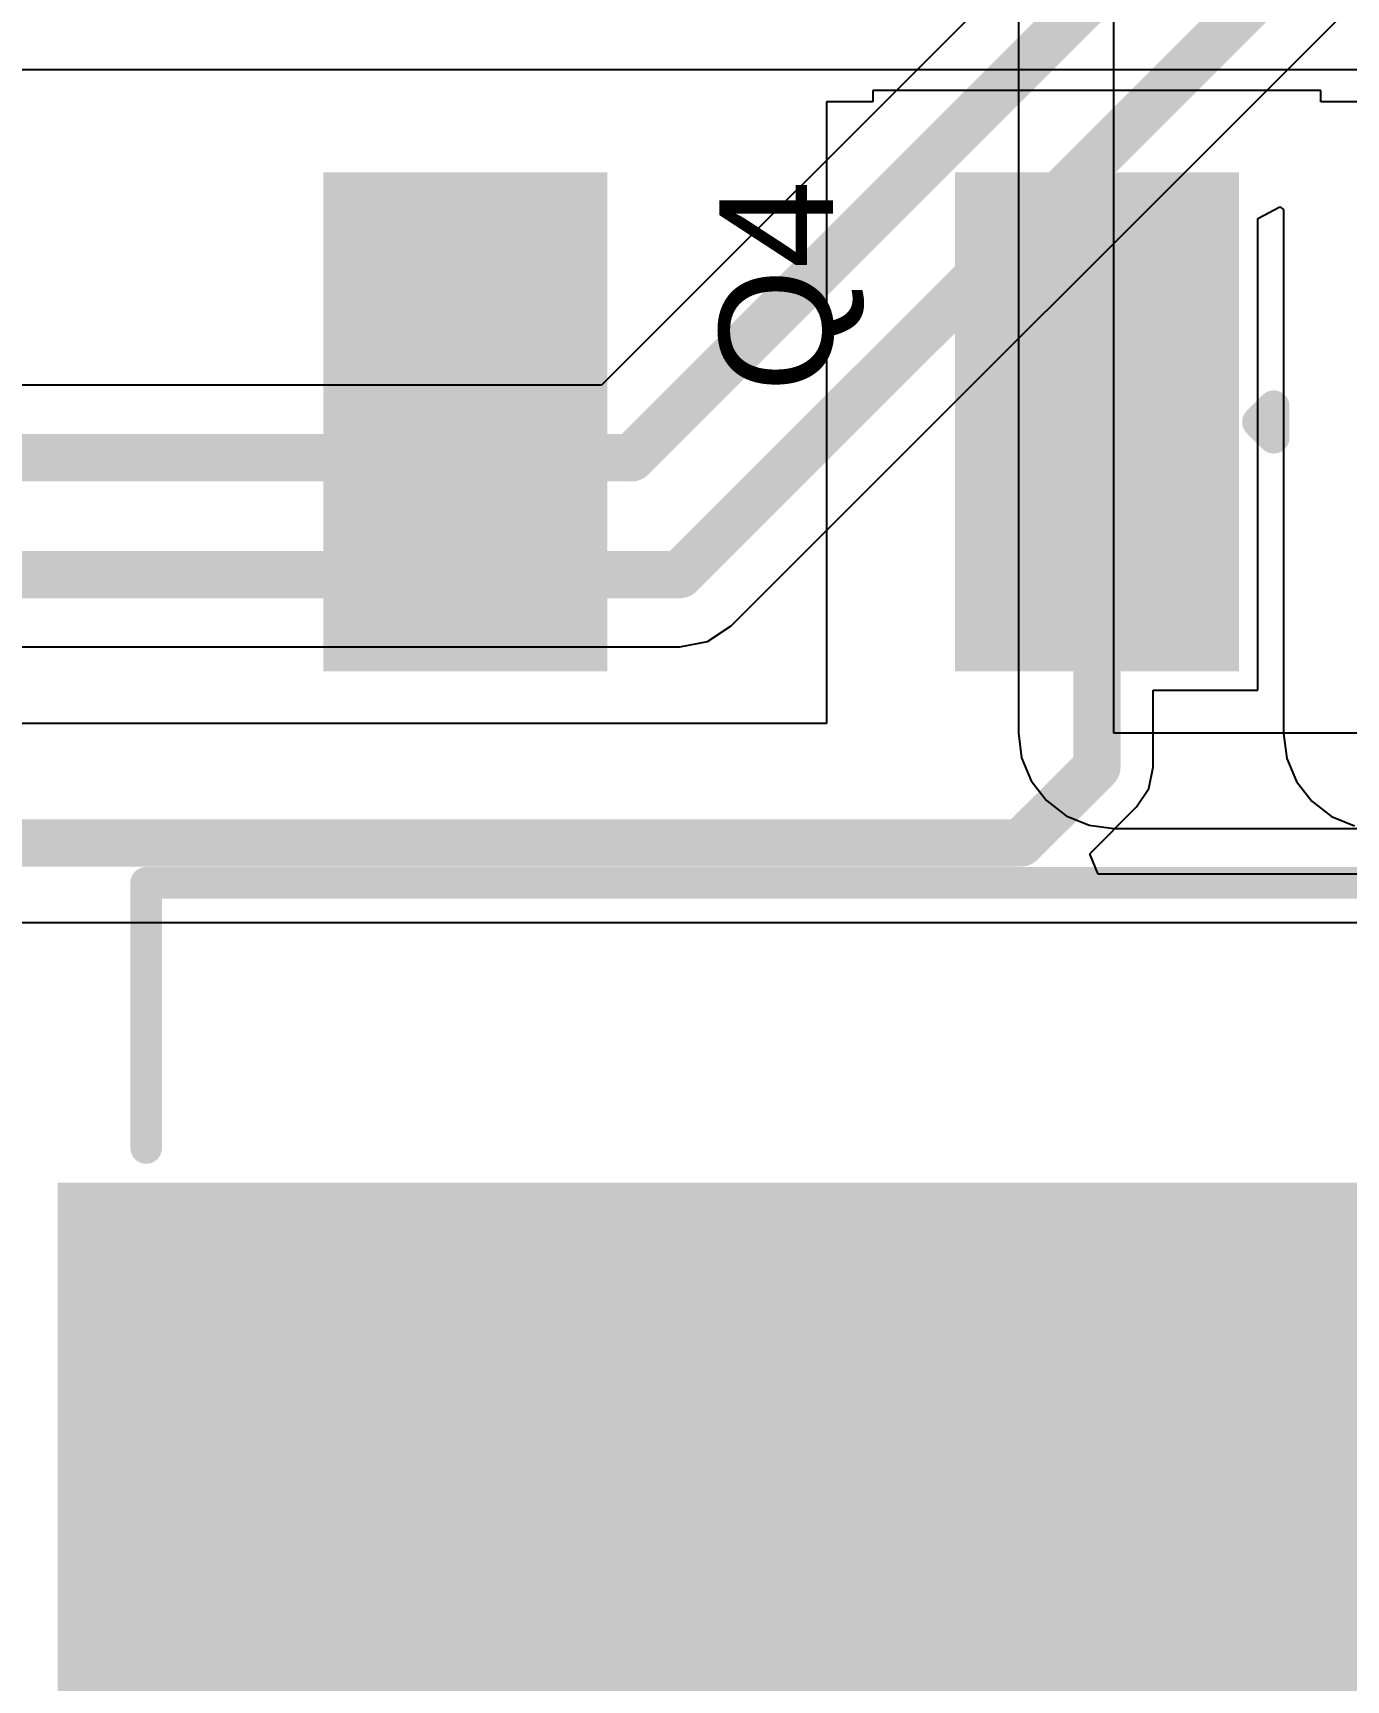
# Model space of a CAD drawing. Header units: inches. Extents: x 0 to 5379, y 0 to 5429.
# Drawn here: x 97.5 to 108.06, y 50.29 to 63.55 of the extents above; entities that cross this region are included whole.
import ezdxf

# ---------------------------------------------------------------- set-up
doc = ezdxf.new("R2010")
doc.units = ezdxf.units.IN
for name, color, linetype in [('Bottom Layer', 5, 'Continuous'), ('PWR', 156, 'Continuous'), ('SIG 01', 90, 'Continuous'), ('Top Layer', 1, 'Continuous'), ('Top Overlay', 2, 'Continuous'), ('Top Paste', 8, 'Continuous'), ('Top Solder', 216, 'Continuous')]:
    doc.layers.add(name, color=color, linetype=linetype)
doc.styles.add('Arial', font='', dxfattribs={"height": 0.2})
doc.styles.get('Arial').set_extended_font_data('Arial')

# ---------------------------------------------------------------- blocks, each defined once
blk = doc.blocks.new('TO_263_50')
at = {"layer": 'Top Layer'}
for points in [[(-5.715, 9.78), (5.715, 9.78), (5.715, 0.89), (-5.715, 0.89)], [(-3.58, -3.43), (-1.5, -3.43), (-1.5, -7.24), (-3.58, -7.24)], [(1.5, -3.43), (3.58, -3.43), (3.58, -7.24), (1.5, -7.24)]]:
    blk.add_hatch(color=1, dxfattribs=at).paths.add_polyline_path(points)
at = {"layer": 'Top Paste'}
for points in [[(-5.715, 9.78), (5.715, 9.78), (5.715, 0.89), (-5.715, 0.89)], [(-3.58, -3.43), (-1.5, -3.43), (-1.5, -7.24), (-3.58, -7.24)], [(1.5, -3.43), (3.58, -3.43), (3.58, -7.24), (1.5, -7.24)]]:
    blk.add_hatch(color=8, dxfattribs=at).paths.add_polyline_path(points)
at = {"layer": 'Top Solder'}
for points in [[(-5.817, 9.882), (5.817, 9.882), (5.817, 0.788), (-5.817, 0.788)], [(-3.682, -3.328), (-1.398, -3.328), (-1.398, -7.342), (-3.682, -7.342)], [(1.398, -3.328), (3.682, -3.328), (3.682, -7.342), (1.398, -7.342)]]:
    blk.add_hatch(color=216, dxfattribs=at).paths.add_polyline_path(points)
at = {"layer": 'Top Overlay'}
for points in [[(5.105, 0.508, 0.254, 0.254, 0), (5.105, -1.626, 0.254, 0.254, 0)], [(5.105, -1.626, 0.254, 0.254, 0), (-5.207, -1.626, 0.254, 0.254, 0)], [(-3.835, -5.334, 0.254, 0.254, 0), (-3.962, -5.207, 0.254, 0.254, 0)], [(-3.962, -5.207, 0.254, 0.254, 0), (-3.962, -5.461, 0.254, 0.254, 0)], [(-3.835, -5.334, 0.254, 0.254, 0), (-3.962, -5.461, 0.254, 0.254, 0)]]:
    blk.add_lwpolyline(points, format="xyseb", dxfattribs=at)
for points in [[(5.042, 0.508, 0.127, 0.127, 1), (5.169, 0.508, 0.127, 0.127, 1)], [(5.042, -1.626, 0.127, 0.127, 1), (5.169, -1.626, 0.127, 0.127, 1)], [(5.042, -1.626, 0.127, 0.127, 1), (5.169, -1.626, 0.127, 0.127, 1)], [(-4.026, -5.207, 0.127, 0.127, 1), (-3.899, -5.207, 0.127, 0.127, 1)], [(-4.026, -5.207, 0.127, 0.127, 1), (-3.899, -5.207, 0.127, 0.127, 1)], [(-3.899, -5.334, 0.127, 0.127, 1), (-3.772, -5.334, 0.127, 0.127, 1)], [(-3.899, -5.334, 0.127, 0.127, 1), (-3.772, -5.334, 0.127, 0.127, 1)], [(-4.026, -5.461, 0.127, 0.127, 1), (-3.899, -5.461, 0.127, 0.127, 1)], [(-4.026, -5.461, 0.127, 0.127, 1), (-3.899, -5.461, 0.127, 0.127, 1)]]:
    blk.add_lwpolyline(points, format="xyseb", close=True, dxfattribs=at)

msp = doc.modelspace()

# ---------------------------------------------------------------- linework, layer by layer
at = {"layer": 'Bottom Layer'}
for p, q in [((105.429, 77.546), (105.429, 57.912)), ((106.197, 57.912), (106.197, 77.546)), ((105.429, 57.912), (105.455, 57.713)), ((130.342, 57.912), (106.197, 57.912)), ((105.455, 57.713), (105.532, 57.528)), ((105.532, 57.528), (105.654, 57.369)), ((105.654, 57.369), (105.813, 57.246)), ((105.813, 57.246), (105.998, 57.17)), ((105.998, 57.17), (106.197, 57.143)), ((106.197, 57.143), (130.342, 57.143))]:
    msp.add_line(p, q, dxfattribs=at)
at = {"layer": 'PWR'}
msp.add_line((91.505, 63.251), (108.427, 63.251), dxfattribs=at)
at = {"layer": 'SIG 01'}
for p, q in [((110.737, 69.371), (102.075, 60.71)), ((103.118, 58.775), (108.538, 64.195)), ((102.075, 60.71), (91.533, 60.71)), ((102.929, 58.649), (103.118, 58.775)), ((82.849, 58.605), (102.706, 58.605)), ((102.706, 58.605), (102.929, 58.649))]:
    msp.add_line(p, q, dxfattribs=at)
for points in [[(102.317, 60.127, 0.381, 0.381, 0), (111.319, 69.13, 0.381, 0.381, 0)], [(102.706, 59.187, 0.381, 0.381, 0), (112.259, 68.741, 0.381, 0.381, 0)], [(83.239, 60.127, 0.381, 0.381, 0), (102.317, 60.127, 0.381, 0.381, 0)], [(82.849, 59.187, 0.381, 0.381, 0), (102.706, 59.187, 0.381, 0.381, 0)]]:
    msp.add_lwpolyline(points, format="xyseb", dxfattribs=at)
for points in [[(102.221, 60.127, 0.191, 0.191, 1), (102.412, 60.127, 0.191, 0.191, 1)], [(102.221, 60.127, 0.191, 0.191, 1), (102.412, 60.127, 0.191, 0.191, 1)], [(102.611, 59.187, 0.191, 0.191, 1), (102.801, 59.187, 0.191, 0.191, 1)], [(102.611, 59.187, 0.191, 0.191, 1), (102.801, 59.187, 0.191, 0.191, 1)]]:
    msp.add_lwpolyline(points, format="xyseb", close=True, dxfattribs=at)
at = {"layer": 'Top Layer'}
for p, q in [((104.258, 62.992), (103.886, 62.992)), ((103.886, 62.992), (103.886, 57.988)), ((107.862, 63.083), (104.258, 63.083)), ((104.258, 63.083), (104.258, 62.992)), ((107.862, 62.992), (107.862, 63.083)), ((108.331, 62.992), (107.862, 62.992)), ((107.354, 62.053), (107.531, 62.146)), ((107.354, 58.257), (107.354, 62.053)), ((107.531, 62.146), (107.562, 62.125)), ((107.562, 62.125), (107.562, 57.907)), ((106.513, 57.638), (106.513, 58.257)), ((106.513, 58.257), (107.354, 58.257)), ((103.886, 57.988), (95.552, 57.988)), ((107.562, 57.907), (107.589, 57.708)), ((107.589, 57.708), (107.665, 57.523)), ((106.478, 57.465), (106.513, 57.638)), ((107.665, 57.523), (107.788, 57.363)), ((106.38, 57.318), (106.478, 57.465)), ((106.003, 56.941), (106.38, 57.318)), ((106.38, 57.318), (106.38, 57.318)), ((107.788, 57.363), (107.947, 57.241)), ((107.947, 57.241), (108.132, 57.164)), ((106.071, 56.776), (106.003, 56.941)), ((109.235, 56.776), (106.071, 56.776)), ((93.57, 56.388), (109.235, 56.388))]:
    msp.add_line(p, q, dxfattribs=at)
for points in [[(106.06, 57.638, 0.381, 0.381, 0), (106.06, 60.416, 0.381, 0.381, 0)], [(105.449, 57.028, 0.381, 0.381, 0), (106.06, 57.638, 0.381, 0.381, 0)], [(94.18, 57.028, 0.381, 0.381, 0), (105.449, 57.028, 0.381, 0.381, 0)]]:
    msp.add_lwpolyline(points, format="xyseb", dxfattribs=at)
for points in [[(105.964, 60.416, 0.191, 0.191, 1), (106.155, 60.416, 0.191, 0.191, 1)], [(105.964, 57.638, 0.191, 0.191, 1), (106.155, 57.638, 0.191, 0.191, 1)], [(105.964, 57.638, 0.191, 0.191, 1), (106.155, 57.638, 0.191, 0.191, 1)], [(105.354, 57.028, 0.191, 0.191, 1), (105.544, 57.028, 0.191, 0.191, 1)], [(105.354, 57.028, 0.191, 0.191, 1), (105.544, 57.028, 0.191, 0.191, 1)]]:
    msp.add_lwpolyline(points, format="xyseb", close=True, dxfattribs=at)

# ---------------------------------------------------------------- block references
at = {"rotation": 180}
msp.add_blockref('TO_263_50', (103.52, 55.081), dxfattribs=at)

# ---------------------------------------------------------------- texts
at = {"layer": 'Top Overlay', "style": 'Arial'}
msp.add_text('Q4', height=0.9144, rotation=90, dxfattribs=at).set_placement((103.937, 60.655))

doc.saveas('drawing.dxf')
